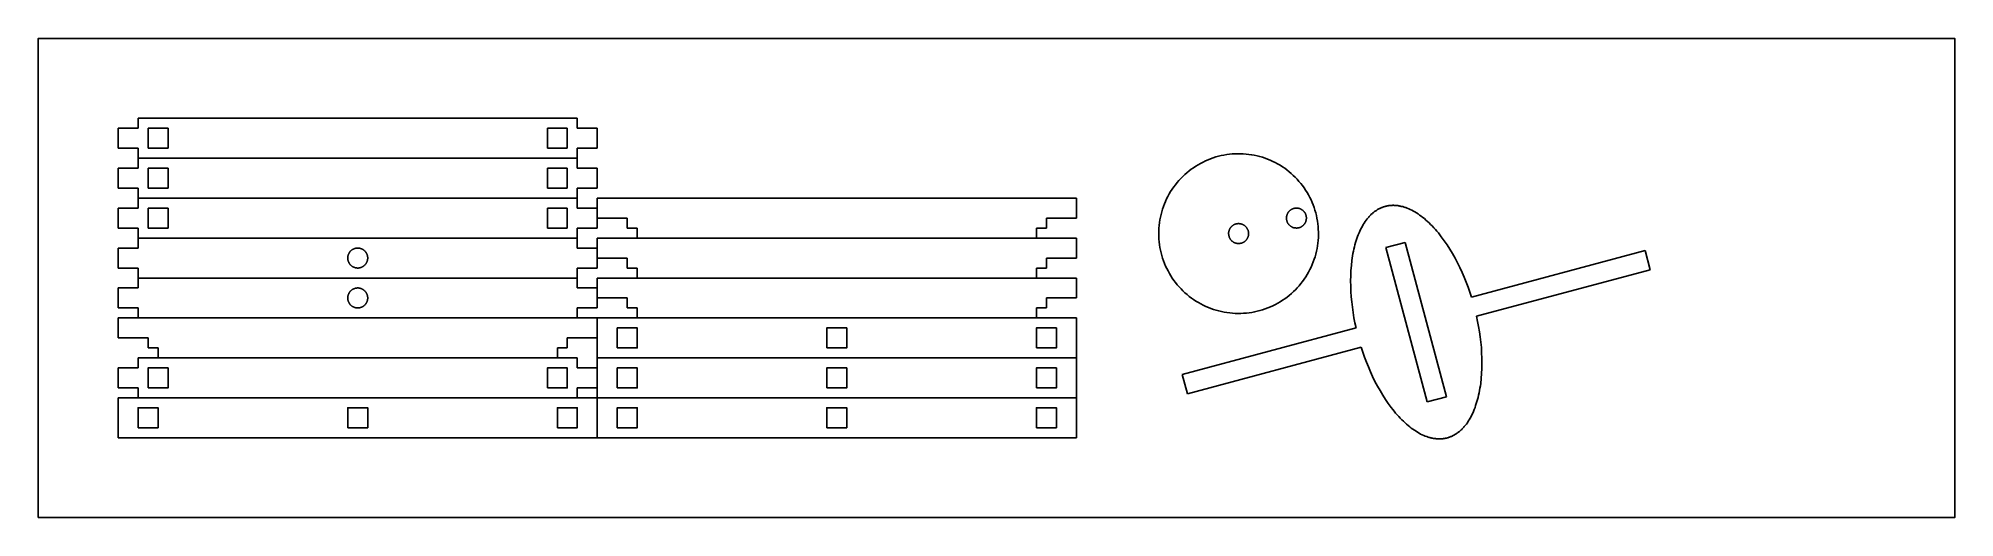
# Model space of a CAD drawing. Header units: inches. Extents: x 0 to 24, y 0 to 6.
import ezdxf

# ---------------------------------------------------------------- set-up
doc = ezdxf.new("R2010")
doc.units = ezdxf.units.IN
doc.header["$MEASUREMENT"] = 0
doc.layers.add('blank', color=7, linetype='Continuous', true_color=0x000000)
doc.layers.add('solid3$lazer', color=7, linetype='Continuous', true_color=0x000000)

msp = doc.modelspace()

# ---------------------------------------------------------------- linework, layer by layer
at = {"layer": 'blank'}
msp.add_lwpolyline([(0, 0), (24, 0), (24, 6), (0, 6)], close=True, dxfattribs=at)
for points in [[(7, 4.625), (7, 4.875)], [(7, 4.375), (7, 4.125)], [(7, 4), (7, 3.75)], [(7, 3.375), (7, 3.5)], [(7, 3), (7, 2.875)], [(7, 2.5), (7, 2)], [(7, 2), (7, 1.5)]]:
    msp.add_lwpolyline(points, dxfattribs=at)
at = {"layer": 'solid3$lazer'}
for points in [[(1, 4.875), (1, 4.625)], [(1.25, 4.875), (1, 4.875)], [(1.25, 5), (1.25, 4.875)], [(6.75, 5), (1.25, 5)], [(1.375, 4.875), (1.375, 4.625)], [(1.625, 4.875), (1.375, 4.875)], [(1.625, 4.625), (1.625, 4.875)], [(6.375, 4.875), (6.375, 4.625)], [(6.625, 4.875), (6.375, 4.875)], [(6.625, 4.625), (6.625, 4.875)], [(6.75, 4.875), (6.75, 5)], [(7, 4.875), (6.75, 4.875)], [(1, 4.625), (1.25, 4.625)], [(1.25, 4.625), (1.25, 4.5)], [(1.375, 4.625), (1.625, 4.625)], [(6.375, 4.625), (6.625, 4.625)], [(6.75, 4.625), (7, 4.625)], [(6.75, 4.5), (6.75, 4.625)], [(1, 4.375), (1, 4.125)], [(1.25, 4.375), (1, 4.375)], [(1.25, 4.5), (1.25, 4.375)], [(6.75, 4.5), (1.25, 4.5)], [(1.375, 4.375), (1.375, 4.125)], [(1.625, 4.375), (1.375, 4.375)], [(1.625, 4.125), (1.625, 4.375)], [(6.375, 4.375), (6.375, 4.125)], [(6.625, 4.375), (6.375, 4.375)], [(6.625, 4.125), (6.625, 4.375)], [(6.75, 4.375), (6.75, 4.5)], [(7, 4.375), (6.75, 4.375)], [(1, 4.125), (1.25, 4.125)], [(1.25, 4.125), (1.25, 4)], [(1.375, 4.125), (1.625, 4.125)], [(6.375, 4.125), (6.625, 4.125)], [(6.75, 4.125), (7, 4.125)], [(6.75, 4), (6.75, 4.125)], [(1.25, 3.875), (1, 3.875)], [(1, 3.875), (1, 3.625)], [(6.75, 4), (1.25, 4)], [(1.25, 4), (1.25, 3.875)], [(1.625, 3.875), (1.375, 3.875)], [(1.375, 3.875), (1.375, 3.625)], [(1.625, 3.625), (1.625, 3.875)], [(6.625, 3.875), (6.375, 3.875)], [(6.375, 3.875), (6.375, 3.625)], [(6.625, 3.625), (6.625, 3.875)], [(6.75, 3.875), (6.75, 4)], [(7, 3.875), (6.75, 3.875)], [(13, 4), (7, 4)], [(7, 3.625), (7, 3.875)], [(13, 3.75), (13, 4)], [(17.948, 2.762), (17.928, 2.824), (17.906, 2.885), (17.883, 2.947), (17.858, 3.009), (17.832, 3.07), (17.804, 3.13), (17.774, 3.19), (17.743, 3.249), (17.711, 3.306), (17.678, 3.362), (17.643, 3.415), (17.608, 3.467), (17.571, 3.517), (17.553, 3.541), (17.534, 3.564), (17.515, 3.587), (17.496, 3.609), (17.476, 3.63), (17.457, 3.651), (17.437, 3.671), (17.418, 3.69), (17.398, 3.708), (17.378, 3.726), (17.359, 3.743), (17.339, 3.759), (17.319, 3.774), (17.299, 3.788), (17.28, 3.802), (17.26, 3.815), (17.24, 3.827), (17.221, 3.838), (17.201, 3.848), (17.182, 3.858), (17.163, 3.866), (17.144, 3.874), (17.125, 3.881), (17.116, 3.884), (17.106, 3.887), (17.097, 3.89), (17.088, 3.893), (17.079, 3.895), (17.07, 3.897), (17.06, 3.899), (17.051, 3.901), (17.042, 3.903), (17.034, 3.904), (17.025, 3.906), (17.016, 3.907), (17.007, 3.908), (16.998, 3.908), (16.99, 3.909), (16.981, 3.909), (16.973, 3.91), (16.964, 3.91), (16.956, 3.909), (16.948, 3.909), (16.939, 3.908), (16.931, 3.908), (16.923, 3.907), (16.915, 3.906), (16.907, 3.905), (16.899, 3.903), (16.892, 3.902), (16.884, 3.9), (16.876, 3.899), (16.869, 3.897), (16.861, 3.894), (16.854, 3.892), (16.846, 3.89), (16.839, 3.887), (16.831, 3.884), (16.824, 3.881), (16.816, 3.878), (16.809, 3.875), (16.801, 3.871), (16.794, 3.868), (16.787, 3.864), (16.779, 3.86), (16.772, 3.856), (16.765, 3.851), (16.758, 3.847), (16.75, 3.842), (16.743, 3.837), (16.736, 3.832), (16.729, 3.827), (16.722, 3.821), (16.715, 3.815), (16.708, 3.809), (16.701, 3.803), (16.694, 3.797), (16.688, 3.79), (16.681, 3.784), (16.674, 3.777), (16.667, 3.77), (16.661, 3.762), (16.654, 3.755), (16.642, 3.739), (16.629, 3.723), (16.617, 3.706), (16.605, 3.688), (16.593, 3.67), (16.582, 3.65), (16.571, 3.63), (16.56, 3.609), (16.55, 3.587), (16.54, 3.565), (16.531, 3.542), (16.522, 3.518), (16.513, 3.494), (16.505, 3.469), (16.497, 3.443), (16.489, 3.417), (16.482, 3.39), (16.476, 3.362), (16.47, 3.334), (16.464, 3.306), (16.459, 3.276), (16.455, 3.247), (16.451, 3.217), (16.444, 3.156), (16.439, 3.093), (16.436, 3.029), (16.435, 2.964), (16.436, 2.898), (16.438, 2.832), (16.443, 2.766), (16.449, 2.7), (16.457, 2.633), (16.466, 2.568), (16.477, 2.503), (16.489, 2.438), (16.503, 2.375)], [(1, 3.625), (1.25, 3.625)], [(1.25, 3.625), (1.25, 3.5)], [(1.375, 3.625), (1.625, 3.625)], [(6.375, 3.625), (6.625, 3.625)], [(6.75, 3.5), (6.75, 3.625)], [(6.75, 3.625), (7, 3.625)], [(7, 3.75), (7.375, 3.75)], [(7.375, 3.75), (7.375, 3.625)], [(7.375, 3.625), (7.5, 3.625)], [(7.5, 3.625), (7.5, 3.5)], [(12.5, 3.5), (12.5, 3.625)], [(12.5, 3.625), (12.625, 3.625)], [(12.625, 3.625), (12.625, 3.75)], [(12.625, 3.75), (13, 3.75)], [(1.25, 3.375), (1, 3.375)], [(1, 3.375), (1, 3.125)], [(6.75, 3.5), (1.25, 3.5)], [(1.25, 3.5), (1.25, 3.375)], [(6.75, 3.375), (6.75, 3.5)], [(7, 3.375), (6.75, 3.375)], [(13, 3.5), (7, 3.5)], [(7, 3.125), (7, 3.375)], [(13, 3.25), (13, 3.5)], [(16.877, 3.381), (17.119, 3.446)], [(17.395, 1.449), (16.877, 3.381)], [(17.119, 3.446), (17.636, 1.514)], [(1, 3.125), (1.25, 3.125)], [(1.25, 3.125), (1.25, 3)], [(6.75, 3), (6.75, 3.125)], [(6.75, 3.125), (7, 3.125)], [(7, 3.25), (7.375, 3.25)], [(7.375, 3.25), (7.375, 3.125)], [(7.375, 3.125), (7.5, 3.125)], [(7.5, 3.125), (7.5, 3)], [(12.5, 3), (12.5, 3.125)], [(12.5, 3.125), (12.625, 3.125)], [(12.625, 3.125), (12.625, 3.25)], [(12.625, 3.25), (13, 3.25)], [(20.122, 3.345), (17.948, 2.762)], [(20.187, 3.103), (20.122, 3.345)], [(6.75, 3), (1.25, 3)], [(1.25, 3), (1.25, 2.875)], [(6.75, 2.875), (6.75, 3)], [(13, 3), (7, 3)], [(13, 2.75), (13, 3)], [(18.012, 2.521), (20.187, 3.103)], [(1.25, 2.875), (1, 2.875)], [(1, 2.875), (1, 2.625)], [(7, 2.875), (6.75, 2.875)], [(7, 2.625), (7, 2.875)], [(7, 2.75), (7.375, 2.75)], [(7.375, 2.75), (7.375, 2.625)], [(12.625, 2.625), (12.625, 2.75)], [(12.625, 2.75), (13, 2.75)], [(1, 2.625), (1.25, 2.625)], [(1, 2.25), (1, 2.5)], [(1, 2.5), (7, 2.5)], [(1.25, 2.625), (1.25, 2.5)], [(6.75, 2.5), (6.75, 2.625)], [(6.75, 2.625), (7, 2.625)], [(13, 2.5), (7, 2.5)], [(7.375, 2.625), (7.5, 2.625)], [(7.5, 2.625), (7.5, 2.5)], [(12.5, 2.5), (12.5, 2.625)], [(12.5, 2.625), (12.625, 2.625)], [(13, 2), (13, 2.5)], [(16.567, 2.134), (16.587, 2.072), (16.609, 2.01), (16.632, 1.948), (16.657, 1.887), (16.683, 1.826), (16.711, 1.765), (16.74, 1.705), (16.771, 1.647), (16.803, 1.59), (16.837, 1.534), (16.871, 1.48), (16.907, 1.428), (16.943, 1.378), (16.962, 1.355), (16.981, 1.331), (16.999, 1.309), (17.019, 1.287), (17.038, 1.265), (17.057, 1.245), (17.077, 1.225), (17.096, 1.206), (17.116, 1.187), (17.136, 1.17), (17.155, 1.153), (17.175, 1.137), (17.195, 1.122), (17.215, 1.107), (17.234, 1.094), (17.254, 1.081), (17.274, 1.069), (17.293, 1.058), (17.312, 1.047), (17.332, 1.038), (17.351, 1.029), (17.37, 1.021), (17.389, 1.014), (17.398, 1.011), (17.407, 1.008), (17.417, 1.005), (17.426, 1.003), (17.435, 1), (17.444, 0.998), (17.453, 0.996), (17.462, 0.994), (17.471, 0.992), (17.48, 0.991), (17.489, 0.99), (17.498, 0.989), (17.507, 0.988), (17.515, 0.987), (17.524, 0.986), (17.533, 0.986), (17.541, 0.986), (17.549, 0.986), (17.558, 0.986), (17.566, 0.986), (17.574, 0.987), (17.582, 0.988), (17.591, 0.988), (17.599, 0.989), (17.606, 0.991), (17.614, 0.992), (17.622, 0.993), (17.63, 0.995), (17.638, 0.997), (17.645, 0.999), (17.653, 1.001), (17.66, 1.003), (17.668, 1.006), (17.675, 1.008), (17.683, 1.011), (17.69, 1.014), (17.698, 1.017), (17.705, 1.02), (17.712, 1.024), (17.72, 1.028), (17.727, 1.031), (17.734, 1.035), (17.742, 1.04), (17.749, 1.044), (17.756, 1.049), (17.763, 1.053), (17.771, 1.058), (17.778, 1.064), (17.785, 1.069), (17.792, 1.074), (17.799, 1.08), (17.806, 1.086), (17.813, 1.092), (17.82, 1.098), (17.826, 1.105), (17.833, 1.112), (17.84, 1.119), (17.846, 1.126), (17.853, 1.133), (17.859, 1.14), (17.872, 1.156), (17.885, 1.172), (17.897, 1.189), (17.909, 1.207), (17.921, 1.226), (17.932, 1.245), (17.943, 1.265), (17.954, 1.286), (17.964, 1.308), (17.974, 1.33), (17.983, 1.353), (17.993, 1.377), (18.001, 1.402), (18.009, 1.427), (18.017, 1.452), (18.025, 1.479), (18.032, 1.506), (18.038, 1.533), (18.044, 1.561), (18.05, 1.59), (18.055, 1.619), (18.06, 1.649), (18.064, 1.679), (18.071, 1.74), (18.075, 1.803), (18.078, 1.867), (18.08, 1.932), (18.079, 1.997), (18.076, 2.063), (18.072, 2.13), (18.066, 2.196), (18.058, 2.262), (18.049, 2.328), (18.038, 2.393), (18.026, 2.457), (18.012, 2.521)], [(1.375, 2.25), (1, 2.25)], [(1.375, 2.125), (1.375, 2.25)], [(7, 2.25), (6.625, 2.25)], [(6.625, 2.25), (6.625, 2.125)], [(16.503, 2.375), (14.327, 1.792)], [(6.75, 2), (1.25, 2)], [(1.25, 2), (1.25, 1.875)], [(1.5, 2.125), (1.375, 2.125)], [(1.5, 2), (1.5, 2.125)], [(6.625, 2.125), (6.5, 2.125)], [(6.5, 2.125), (6.5, 2)], [(6.75, 1.875), (6.75, 2)], [(13, 2), (7, 2)], [(13, 1.5), (13, 2)], [(14.391, 1.551), (16.567, 2.134)], [(1.25, 1.875), (1, 1.875)], [(1, 1.875), (1, 1.625)], [(7, 1.875), (6.75, 1.875)], [(14.327, 1.792), (14.391, 1.551)], [(1, 1.625), (1.25, 1.625)], [(7, 1.5), (1, 1.5)], [(1, 1.5), (1, 1)], [(1.25, 1.625), (1.25, 1.5)], [(6.75, 1.5), (6.75, 1.625)], [(6.75, 1.625), (7, 1.625)], [(7, 1), (7, 1.5)], [(13, 1.5), (7, 1.5)], [(13, 1), (13, 1.5)], [(17.636, 1.514), (17.395, 1.449)], [(1, 1), (7, 1)], [(7, 1), (13, 1)]]:
    msp.add_lwpolyline(points, dxfattribs=at)
for points in [[(15.998, 3.815), (15.988, 3.848), (15.977, 3.881), (15.966, 3.914), (15.953, 3.946), (15.939, 3.978), (15.923, 4.009), (15.907, 4.04), (15.89, 4.07), (15.871, 4.099), (15.852, 4.128), (15.832, 4.156), (15.81, 4.184), (15.788, 4.21), (15.765, 4.236), (15.741, 4.261), (15.716, 4.285), (15.69, 4.309), (15.664, 4.331), (15.637, 4.352), (15.609, 4.373), (15.58, 4.392), (15.551, 4.411), (15.521, 4.428), (15.49, 4.445), (15.459, 4.46), (15.427, 4.475), (15.395, 4.488), (15.363, 4.5), (15.33, 4.511), (15.296, 4.52), (15.263, 4.529), (15.229, 4.536), (15.195, 4.543), (15.16, 4.548), (15.126, 4.552), (15.091, 4.554), (15.056, 4.556), (15.022, 4.556), (14.987, 4.555), (14.952, 4.553), (14.918, 4.55), (14.883, 4.545), (14.849, 4.539), (14.815, 4.532), (14.781, 4.524), (14.748, 4.515), (14.715, 4.504), (14.682, 4.493), (14.65, 4.48), (14.618, 4.466), (14.587, 4.451), (14.556, 4.435), (14.526, 4.418), (14.496, 4.4), (14.467, 4.381), (14.439, 4.361), (14.411, 4.34), (14.384, 4.318), (14.358, 4.295), (14.333, 4.271), (14.309, 4.247), (14.285, 4.221), (14.262, 4.195), (14.241, 4.168), (14.22, 4.14), (14.2, 4.111), (14.181, 4.082), (14.164, 4.052), (14.147, 4.022), (14.131, 3.991), (14.117, 3.959), (14.103, 3.927), (14.091, 3.895), (14.08, 3.862), (14.07, 3.829), (14.061, 3.795), (14.053, 3.761), (14.047, 3.727), (14.041, 3.693), (14.037, 3.659), (14.034, 3.624), (14.032, 3.589), (14.032, 3.555), (14.032, 3.52), (14.034, 3.485), (14.037, 3.451), (14.042, 3.416), (14.047, 3.382), (14.054, 3.348), (14.062, 3.314), (14.071, 3.28), (14.081, 3.247), (14.092, 3.214), (14.104, 3.182), (14.118, 3.15), (14.133, 3.119), (14.148, 3.088), (14.165, 3.057), (14.183, 3.027), (14.202, 2.998), (14.222, 2.97), (14.242, 2.942), (14.264, 2.915), (14.287, 2.889), (14.311, 2.863), (14.335, 2.839), (14.36, 2.815), (14.386, 2.792), (14.413, 2.77), (14.441, 2.749), (14.469, 2.729), (14.498, 2.71), (14.528, 2.692), (14.558, 2.675), (14.589, 2.659), (14.621, 2.644), (14.653, 2.631), (14.685, 2.618), (14.718, 2.607), (14.751, 2.596), (14.784, 2.587), (14.818, 2.579), (14.852, 2.572), (14.886, 2.567), (14.921, 2.562), (14.955, 2.559), (14.99, 2.557), (15.025, 2.556), (15.059, 2.556), (15.094, 2.558), (15.129, 2.561), (15.163, 2.565), (15.197, 2.57), (15.232, 2.576), (15.265, 2.584), (15.299, 2.592), (15.332, 2.602), (15.365, 2.613), (15.398, 2.625), (15.43, 2.639), (15.461, 2.653), (15.493, 2.668), (15.523, 2.685), (15.553, 2.703), (15.582, 2.721), (15.611, 2.741), (15.639, 2.761), (15.666, 2.783), (15.693, 2.805), (15.718, 2.829), (15.743, 2.853), (15.767, 2.878), (15.79, 2.904), (15.812, 2.931), (15.833, 2.958), (15.854, 2.986), (15.873, 3.015), (15.891, 3.045), (15.909, 3.075), (15.925, 3.106), (15.94, 3.137), (15.954, 3.169), (15.967, 3.201), (15.978, 3.234), (15.989, 3.267), (15.999, 3.3), (16.007, 3.334), (16.014, 3.368), (16.02, 3.402), (16.025, 3.436), (16.028, 3.471), (16.031, 3.505), (16.032, 3.54), (16.032, 3.575), (16.03, 3.61), (16.028, 3.644), (16.024, 3.679), (16.019, 3.713), (16.013, 3.747), (16.006, 3.781)], [(15.877, 3.782), (15.876, 3.787), (15.874, 3.791), (15.873, 3.795), (15.871, 3.799), (15.87, 3.803), (15.868, 3.807), (15.866, 3.811), (15.864, 3.814), (15.861, 3.818), (15.859, 3.822), (15.856, 3.825), (15.854, 3.829), (15.851, 3.832), (15.848, 3.835), (15.845, 3.838), (15.842, 3.841), (15.839, 3.844), (15.835, 3.847), (15.832, 3.85), (15.828, 3.852), (15.825, 3.855), (15.821, 3.857), (15.817, 3.859), (15.814, 3.861), (15.81, 3.863), (15.806, 3.865), (15.802, 3.867), (15.798, 3.868), (15.793, 3.869), (15.789, 3.871), (15.785, 3.872), (15.781, 3.873), (15.777, 3.873), (15.772, 3.874), (15.768, 3.875), (15.764, 3.875), (15.759, 3.875), (15.755, 3.875), (15.751, 3.875), (15.746, 3.875), (15.742, 3.874), (15.738, 3.874), (15.733, 3.873), (15.729, 3.872), (15.725, 3.871), (15.721, 3.87), (15.717, 3.869), (15.713, 3.867), (15.709, 3.866), (15.705, 3.864), (15.701, 3.862), (15.697, 3.86), (15.693, 3.858), (15.689, 3.856), (15.686, 3.853), (15.682, 3.851), (15.679, 3.848), (15.675, 3.845), (15.672, 3.843), (15.669, 3.84), (15.666, 3.836), (15.663, 3.833), (15.66, 3.83), (15.657, 3.827), (15.655, 3.823), (15.652, 3.82), (15.65, 3.816), (15.648, 3.812), (15.646, 3.808), (15.644, 3.804), (15.642, 3.801), (15.64, 3.797), (15.639, 3.792), (15.637, 3.788), (15.636, 3.784), (15.635, 3.78), (15.634, 3.776), (15.633, 3.772), (15.632, 3.767), (15.632, 3.763), (15.632, 3.759), (15.631, 3.754), (15.631, 3.75), (15.631, 3.746), (15.632, 3.741), (15.632, 3.737), (15.633, 3.733), (15.633, 3.728), (15.634, 3.724), (15.635, 3.72), (15.636, 3.716), (15.637, 3.712), (15.639, 3.707), (15.64, 3.703), (15.642, 3.699), (15.644, 3.695), (15.646, 3.692), (15.648, 3.688), (15.65, 3.684), (15.653, 3.68), (15.655, 3.677), (15.658, 3.673), (15.66, 3.67), (15.663, 3.667), (15.666, 3.664), (15.669, 3.66), (15.672, 3.658), (15.676, 3.655), (15.679, 3.652), (15.682, 3.649), (15.686, 3.647), (15.69, 3.644), (15.693, 3.642), (15.697, 3.64), (15.701, 3.638), (15.705, 3.636), (15.709, 3.634), (15.713, 3.633), (15.717, 3.631), (15.721, 3.63), (15.725, 3.629), (15.73, 3.628), (15.734, 3.627), (15.738, 3.626), (15.742, 3.626), (15.747, 3.626), (15.751, 3.625), (15.755, 3.625), (15.76, 3.625), (15.764, 3.625), (15.768, 3.626), (15.773, 3.626), (15.777, 3.627), (15.781, 3.628), (15.785, 3.629), (15.79, 3.63), (15.794, 3.631), (15.798, 3.632), (15.802, 3.634), (15.806, 3.635), (15.81, 3.637), (15.814, 3.639), (15.818, 3.641), (15.821, 3.643), (15.825, 3.646), (15.829, 3.648), (15.832, 3.651), (15.836, 3.653), (15.839, 3.656), (15.842, 3.659), (15.845, 3.662), (15.848, 3.665), (15.851, 3.669), (15.854, 3.672), (15.856, 3.675), (15.859, 3.679), (15.861, 3.683), (15.864, 3.686), (15.866, 3.69), (15.868, 3.694), (15.87, 3.698), (15.872, 3.702), (15.873, 3.706), (15.875, 3.71), (15.876, 3.714), (15.877, 3.718), (15.878, 3.722), (15.879, 3.727), (15.88, 3.731), (15.88, 3.735), (15.881, 3.739), (15.881, 3.744), (15.881, 3.748), (15.881, 3.752), (15.881, 3.757), (15.881, 3.761), (15.88, 3.765), (15.88, 3.77), (15.879, 3.774), (15.878, 3.778)], [(15.153, 3.588), (15.151, 3.593), (15.15, 3.597), (15.149, 3.601), (15.147, 3.605), (15.145, 3.609), (15.143, 3.613), (15.141, 3.616), (15.139, 3.62), (15.137, 3.624), (15.134, 3.628), (15.132, 3.631), (15.129, 3.634), (15.126, 3.638), (15.123, 3.641), (15.12, 3.644), (15.117, 3.647), (15.114, 3.65), (15.111, 3.653), (15.107, 3.656), (15.104, 3.658), (15.1, 3.661), (15.097, 3.663), (15.093, 3.665), (15.089, 3.667), (15.085, 3.669), (15.081, 3.671), (15.077, 3.672), (15.073, 3.674), (15.069, 3.675), (15.065, 3.677), (15.061, 3.678), (15.056, 3.679), (15.052, 3.679), (15.048, 3.68), (15.044, 3.68), (15.039, 3.681), (15.035, 3.681), (15.031, 3.681), (15.026, 3.681), (15.022, 3.681), (15.018, 3.68), (15.013, 3.68), (15.009, 3.679), (15.005, 3.678), (15.001, 3.677), (14.996, 3.676), (14.992, 3.675), (14.988, 3.673), (14.984, 3.672), (14.98, 3.67), (14.976, 3.668), (14.972, 3.666), (14.969, 3.664), (14.965, 3.662), (14.961, 3.659), (14.958, 3.657), (14.954, 3.654), (14.951, 3.651), (14.948, 3.648), (14.944, 3.645), (14.941, 3.642), (14.938, 3.639), (14.936, 3.636), (14.933, 3.632), (14.93, 3.629), (14.928, 3.625), (14.926, 3.622), (14.923, 3.618), (14.921, 3.614), (14.919, 3.61), (14.917, 3.606), (14.916, 3.602), (14.914, 3.598), (14.913, 3.594), (14.912, 3.59), (14.91, 3.586), (14.91, 3.582), (14.909, 3.577), (14.908, 3.573), (14.907, 3.569), (14.907, 3.565), (14.907, 3.56), (14.907, 3.556), (14.907, 3.552), (14.907, 3.547), (14.908, 3.543), (14.908, 3.539), (14.909, 3.534), (14.91, 3.53), (14.911, 3.526), (14.912, 3.522), (14.913, 3.517), (14.914, 3.513), (14.916, 3.509), (14.918, 3.505), (14.919, 3.501), (14.921, 3.497), (14.923, 3.494), (14.926, 3.49), (14.928, 3.486), (14.931, 3.483), (14.933, 3.479), (14.936, 3.476), (14.939, 3.473), (14.942, 3.469), (14.945, 3.466), (14.948, 3.463), (14.951, 3.461), (14.955, 3.458), (14.958, 3.455), (14.962, 3.453), (14.965, 3.45), (14.969, 3.448), (14.973, 3.446), (14.977, 3.444), (14.98, 3.442), (14.984, 3.44), (14.988, 3.439), (14.993, 3.437), (14.997, 3.436), (15.001, 3.435), (15.005, 3.434), (15.009, 3.433), (15.014, 3.432), (15.018, 3.432), (15.022, 3.431), (15.027, 3.431), (15.031, 3.431), (15.035, 3.431), (15.04, 3.431), (15.044, 3.432), (15.048, 3.432), (15.053, 3.433), (15.057, 3.434), (15.061, 3.434), (15.065, 3.436), (15.069, 3.437), (15.074, 3.438), (15.078, 3.44), (15.082, 3.441), (15.086, 3.443), (15.089, 3.445), (15.093, 3.447), (15.097, 3.449), (15.101, 3.452), (15.104, 3.454), (15.108, 3.457), (15.111, 3.459), (15.114, 3.462), (15.118, 3.465), (15.121, 3.468), (15.124, 3.471), (15.127, 3.475), (15.129, 3.478), (15.132, 3.481), (15.135, 3.485), (15.137, 3.488), (15.139, 3.492), (15.141, 3.496), (15.143, 3.5), (15.145, 3.504), (15.147, 3.508), (15.149, 3.512), (15.15, 3.516), (15.151, 3.52), (15.153, 3.524), (15.154, 3.528), (15.155, 3.532), (15.155, 3.537), (15.156, 3.541), (15.156, 3.545), (15.157, 3.55), (15.157, 3.554), (15.157, 3.558), (15.157, 3.563), (15.156, 3.567), (15.156, 3.571), (15.155, 3.576), (15.155, 3.58), (15.154, 3.584)], [(4.125, 3.25), (4.125, 3.254), (4.125, 3.259), (4.124, 3.263), (4.124, 3.267), (4.123, 3.272), (4.122, 3.276), (4.121, 3.28), (4.12, 3.284), (4.119, 3.288), (4.118, 3.293), (4.116, 3.297), (4.114, 3.301), (4.112, 3.305), (4.111, 3.308), (4.108, 3.312), (4.106, 3.316), (4.104, 3.32), (4.101, 3.323), (4.099, 3.327), (4.096, 3.33), (4.093, 3.333), (4.09, 3.336), (4.087, 3.34), (4.084, 3.343), (4.081, 3.345), (4.077, 3.348), (4.074, 3.351), (4.07, 3.353), (4.067, 3.356), (4.063, 3.358), (4.059, 3.36), (4.055, 3.362), (4.052, 3.364), (4.048, 3.366), (4.044, 3.367), (4.039, 3.369), (4.035, 3.37), (4.031, 3.371), (4.027, 3.372), (4.023, 3.373), (4.018, 3.374), (4.014, 3.374), (4.01, 3.375), (4.005, 3.375), (4.001, 3.375), (3.997, 3.375), (3.992, 3.375), (3.988, 3.374), (3.984, 3.374), (3.979, 3.373), (3.975, 3.373), (3.971, 3.372), (3.967, 3.371), (3.963, 3.369), (3.958, 3.368), (3.954, 3.366), (3.95, 3.365), (3.946, 3.363), (3.943, 3.361), (3.939, 3.359), (3.935, 3.357), (3.931, 3.354), (3.928, 3.352), (3.924, 3.349), (3.921, 3.347), (3.918, 3.344), (3.914, 3.341), (3.911, 3.338), (3.908, 3.335), (3.905, 3.332), (3.903, 3.328), (3.9, 3.325), (3.897, 3.321), (3.895, 3.318), (3.893, 3.314), (3.891, 3.31), (3.888, 3.306), (3.887, 3.303), (3.885, 3.299), (3.883, 3.295), (3.882, 3.29), (3.88, 3.286), (3.879, 3.282), (3.878, 3.278), (3.877, 3.274), (3.877, 3.269), (3.876, 3.265), (3.875, 3.261), (3.875, 3.257), (3.875, 3.252), (3.875, 3.248), (3.875, 3.243), (3.875, 3.239), (3.876, 3.235), (3.877, 3.231), (3.877, 3.226), (3.878, 3.222), (3.879, 3.218), (3.88, 3.214), (3.882, 3.21), (3.883, 3.205), (3.885, 3.201), (3.887, 3.197), (3.888, 3.194), (3.891, 3.19), (3.893, 3.186), (3.895, 3.182), (3.897, 3.179), (3.9, 3.175), (3.903, 3.172), (3.905, 3.168), (3.908, 3.165), (3.911, 3.162), (3.914, 3.159), (3.918, 3.156), (3.921, 3.153), (3.924, 3.151), (3.928, 3.148), (3.931, 3.146), (3.935, 3.143), (3.939, 3.141), (3.943, 3.139), (3.946, 3.137), (3.95, 3.135), (3.954, 3.134), (3.958, 3.132), (3.963, 3.131), (3.967, 3.129), (3.971, 3.128), (3.975, 3.127), (3.979, 3.127), (3.984, 3.126), (3.988, 3.126), (3.992, 3.125), (3.997, 3.125), (4.001, 3.125), (4.005, 3.125), (4.01, 3.125), (4.014, 3.126), (4.018, 3.126), (4.023, 3.127), (4.027, 3.128), (4.031, 3.129), (4.035, 3.13), (4.039, 3.131), (4.044, 3.133), (4.048, 3.134), (4.052, 3.136), (4.055, 3.138), (4.059, 3.14), (4.063, 3.142), (4.067, 3.144), (4.07, 3.147), (4.074, 3.149), (4.077, 3.152), (4.081, 3.155), (4.084, 3.157), (4.087, 3.16), (4.09, 3.164), (4.093, 3.167), (4.096, 3.17), (4.099, 3.173), (4.101, 3.177), (4.104, 3.18), (4.106, 3.184), (4.108, 3.188), (4.111, 3.192), (4.112, 3.195), (4.114, 3.199), (4.116, 3.203), (4.118, 3.207), (4.119, 3.212), (4.12, 3.216), (4.121, 3.22), (4.122, 3.224), (4.123, 3.228), (4.124, 3.233), (4.124, 3.237), (4.125, 3.241), (4.125, 3.246)], [(4.125, 2.75), (4.125, 2.754), (4.125, 2.759), (4.124, 2.763), (4.124, 2.767), (4.123, 2.772), (4.122, 2.776), (4.121, 2.78), (4.12, 2.784), (4.119, 2.788), (4.118, 2.793), (4.116, 2.797), (4.114, 2.801), (4.112, 2.805), (4.111, 2.808), (4.108, 2.812), (4.106, 2.816), (4.104, 2.82), (4.101, 2.823), (4.099, 2.827), (4.096, 2.83), (4.093, 2.833), (4.09, 2.836), (4.087, 2.84), (4.084, 2.843), (4.081, 2.845), (4.077, 2.848), (4.074, 2.851), (4.07, 2.853), (4.067, 2.856), (4.063, 2.858), (4.059, 2.86), (4.055, 2.862), (4.052, 2.864), (4.048, 2.866), (4.044, 2.867), (4.039, 2.869), (4.035, 2.87), (4.031, 2.871), (4.027, 2.872), (4.023, 2.873), (4.018, 2.874), (4.014, 2.874), (4.01, 2.875), (4.005, 2.875), (4.001, 2.875), (3.997, 2.875), (3.992, 2.875), (3.988, 2.874), (3.984, 2.874), (3.979, 2.873), (3.975, 2.873), (3.971, 2.872), (3.967, 2.871), (3.963, 2.869), (3.958, 2.868), (3.954, 2.866), (3.95, 2.865), (3.946, 2.863), (3.943, 2.861), (3.939, 2.859), (3.935, 2.857), (3.931, 2.854), (3.928, 2.852), (3.924, 2.849), (3.921, 2.847), (3.918, 2.844), (3.914, 2.841), (3.911, 2.838), (3.908, 2.835), (3.905, 2.832), (3.903, 2.828), (3.9, 2.825), (3.897, 2.821), (3.895, 2.818), (3.893, 2.814), (3.891, 2.81), (3.888, 2.806), (3.887, 2.803), (3.885, 2.799), (3.883, 2.795), (3.882, 2.79), (3.88, 2.786), (3.879, 2.782), (3.878, 2.778), (3.877, 2.774), (3.877, 2.769), (3.876, 2.765), (3.875, 2.761), (3.875, 2.757), (3.875, 2.752), (3.875, 2.748), (3.875, 2.743), (3.875, 2.739), (3.876, 2.735), (3.877, 2.731), (3.877, 2.726), (3.878, 2.722), (3.879, 2.718), (3.88, 2.714), (3.882, 2.71), (3.883, 2.705), (3.885, 2.701), (3.887, 2.697), (3.888, 2.694), (3.891, 2.69), (3.893, 2.686), (3.895, 2.682), (3.897, 2.679), (3.9, 2.675), (3.903, 2.672), (3.905, 2.668), (3.908, 2.665), (3.911, 2.662), (3.914, 2.659), (3.918, 2.656), (3.921, 2.653), (3.924, 2.651), (3.928, 2.648), (3.931, 2.646), (3.935, 2.643), (3.939, 2.641), (3.943, 2.639), (3.946, 2.637), (3.95, 2.635), (3.954, 2.634), (3.958, 2.632), (3.963, 2.631), (3.967, 2.629), (3.971, 2.628), (3.975, 2.627), (3.979, 2.627), (3.984, 2.626), (3.988, 2.626), (3.992, 2.625), (3.997, 2.625), (4.001, 2.625), (4.005, 2.625), (4.01, 2.625), (4.014, 2.626), (4.018, 2.626), (4.023, 2.627), (4.027, 2.628), (4.031, 2.629), (4.035, 2.63), (4.039, 2.631), (4.044, 2.633), (4.048, 2.634), (4.052, 2.636), (4.055, 2.638), (4.059, 2.64), (4.063, 2.642), (4.067, 2.644), (4.07, 2.647), (4.074, 2.649), (4.077, 2.652), (4.081, 2.655), (4.084, 2.657), (4.087, 2.66), (4.09, 2.664), (4.093, 2.667), (4.096, 2.67), (4.099, 2.673), (4.101, 2.677), (4.104, 2.68), (4.106, 2.684), (4.108, 2.688), (4.111, 2.692), (4.112, 2.695), (4.114, 2.699), (4.116, 2.703), (4.118, 2.707), (4.119, 2.712), (4.12, 2.716), (4.121, 2.72), (4.122, 2.724), (4.123, 2.728), (4.124, 2.733), (4.124, 2.737), (4.125, 2.741), (4.125, 2.746)], [(7.25, 2.125), (7.5, 2.125), (7.5, 2.375), (7.25, 2.375)], [(9.875, 2.125), (10.125, 2.125), (10.125, 2.375), (9.875, 2.375)], [(12.5, 2.125), (12.75, 2.125), (12.75, 2.375), (12.5, 2.375)], [(1.375, 1.625), (1.625, 1.625), (1.625, 1.875), (1.375, 1.875)], [(6.375, 1.625), (6.625, 1.625), (6.625, 1.875), (6.375, 1.875)], [(7.25, 1.625), (7.5, 1.625), (7.5, 1.875), (7.25, 1.875)], [(9.875, 1.625), (10.125, 1.625), (10.125, 1.875), (9.875, 1.875)], [(12.5, 1.625), (12.75, 1.625), (12.75, 1.875), (12.5, 1.875)], [(1.25, 1.125), (1.5, 1.125), (1.5, 1.375), (1.25, 1.375)], [(3.875, 1.125), (4.125, 1.125), (4.125, 1.375), (3.875, 1.375)], [(6.5, 1.125), (6.75, 1.125), (6.75, 1.375), (6.5, 1.375)], [(7.25, 1.125), (7.5, 1.125), (7.5, 1.375), (7.25, 1.375)], [(9.875, 1.125), (10.125, 1.125), (10.125, 1.375), (9.875, 1.375)], [(12.5, 1.125), (12.75, 1.125), (12.75, 1.375), (12.5, 1.375)]]:
    msp.add_lwpolyline(points, close=True, dxfattribs=at)

doc.saveas('drawing.dxf')
